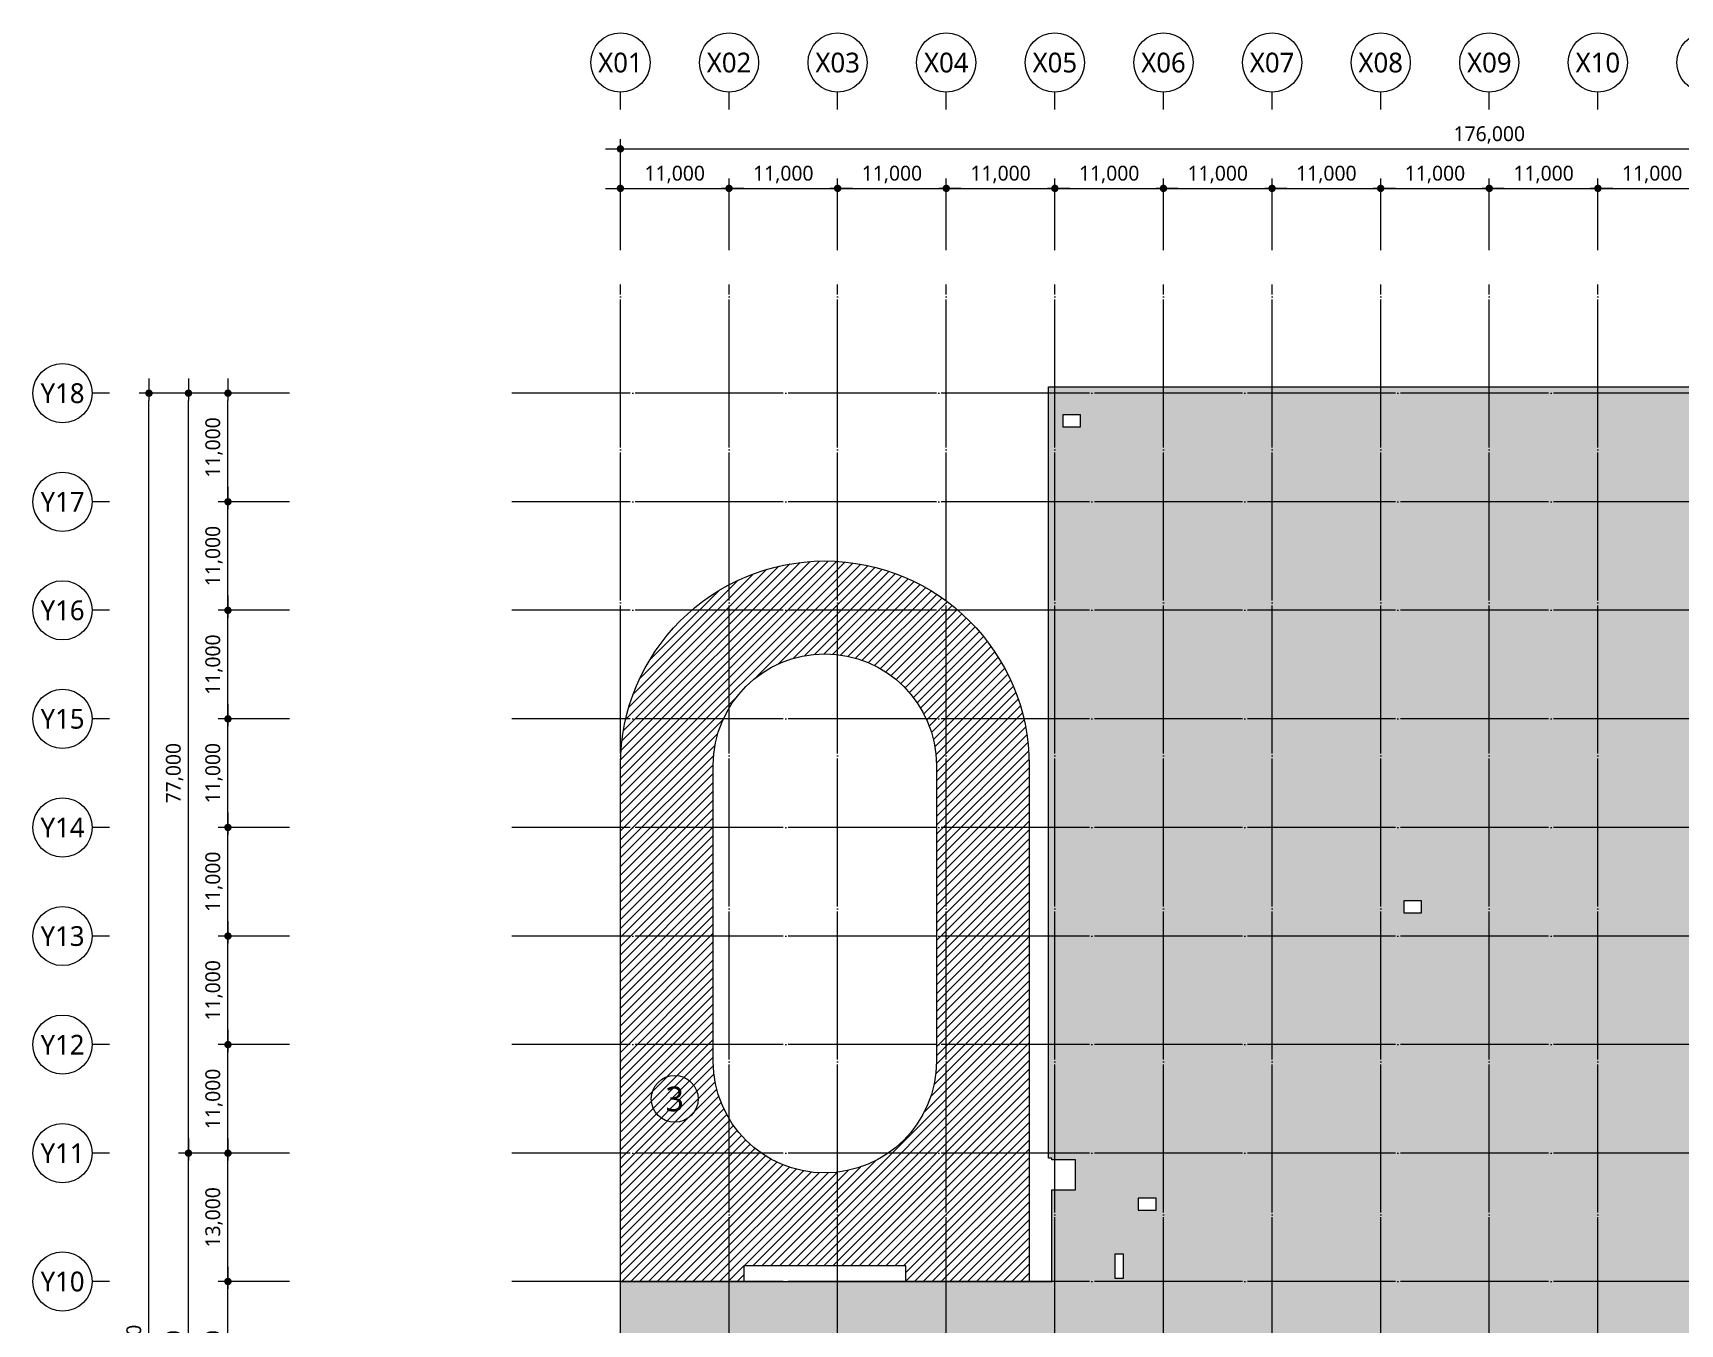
# Model space of a CAD drawing. Header units: millimetres. Extents: x 1877297 to 3504506, y 1389503 to 1925703.
# Drawn here: x 3094415 to 3261235, y 1789960 to 1920773 of the extents above; entities that cross this region are included whole.
import ezdxf
from ezdxf.enums import TextEntityAlignment as Align

# ---------------------------------------------------------------- set-up
doc = ezdxf.new("R2010")
doc.units = ezdxf.units.MM
doc.header["$LTSCALE"] = 5
doc.header["$MEASUREMENT"] = 0
doc.header["$PDSIZE"] = -10
doc.linetypes.add('CEN', pattern=[62, 60, -1, 0, -1])
doc.layers.get('0').update_dxf_attribs({"linetype": 'CONTINUOUS'})
doc.layers.get('Defpoints').update_dxf_attribs({"color": 153, "linetype": 'CONTINUOUS'})
for name, color, linetype, lineweight in [('A-AREA-LIN1', 4, 'CONTINUOUS', 25), ('A-AREA-LIN2', 6, 'CONTINUOUS', 20), ('A-AXIS-BUBL', 7, 'CONTINUOUS', 25), ('A-AXIS-LINE', 1, 'CEN', 15), ('A-DIMS', 7, 'CONTINUOUS', 25), ('A-XXXX-HATC', 8, 'CONTINUOUS', 18), ('A-XXXX-TXT2', 3, 'CONTINUOUS', 25)]:
    doc.layers.add(name, color=color, linetype=linetype, lineweight=lineweight)
doc.layers.add('AA-AREA', color=7, linetype='CONTINUOUS')
doc.styles.add('HY울릉도L', font='')
doc.styles.add('맑은고딕', font='malgun.ttf')
doc.styles.get('HY울릉도L').set_extended_font_data('HYwulM')
doc.dimstyles.new('CDIM', dxfattribs={"dimtxt": 3, "dimasz": 1.5, "dimexe": 2, "dimexo": 1, "dimgap": 1, "dimtad": 1, "dimdec": 0, "dimrnd": 0.5, "dimzin": 0, "dimdsep": 32, "dimlunit": 6, "dimtxsty": 'HY울릉도L', "dimblk1": '_CIDOT', "dimblk2": '_CIDOT', "dimsah": 1, "dimcen": 5.5, "dimclrd": 2, "dimclre": 2, "dimclrt": 7, "dimadec": 0, "dimazin": 0, "dimtfac": 1, "dimtdec": 0, "dimtix": 1, "dimtmove": 2, "dimatfit": 1, "dimldrblk": '_CIDOT', "dimfxl": 1, "dimtolj": 1, "dimtzin": 0, "dimlwd": -1, "dimarcsym": 0})

# ---------------------------------------------------------------- blocks, each defined once
blk = doc.blocks.new('면적중심선')
at = {"layer": 'A-AXIS-LINE', "ltscale": 50}
for points in [[(676821, 1781471), (676821, 1999471)], [(687821, 1781471), (687821, 1999471)], [(698821, 1781471), (698821, 1999471)], [(709821, 1781471), (709821, 1999471)], [(720821, 1781471), (720821, 1999471)], [(731821, 1781471), (731821, 1999471)], [(742821, 1781471), (742821, 1999471)], [(753821, 1781471), (753821, 1999471)], [(764821, 1781471), (764821, 1999471)], [(775821, 1781471), (775821, 1999471)], [(863821, 1988471), (665821, 1988471)], [(863821, 1977471), (665821, 1977471)], [(863821, 1966471), (665821, 1966471)], [(863821, 1955471), (665821, 1955471)], [(863821, 1944471), (665821, 1944471)], [(863821, 1933471), (665821, 1933471)], [(863821, 1922471), (665821, 1922471)], [(863821, 1911471), (665821, 1911471)], [(863821, 1898471), (665821, 1898471)]]:
    blk.add_lwpolyline(points, dxfattribs=at)
blk = doc.blocks.new('_CIDOT')
at = {"color": 0, "linetype": 'ByBlock'}
blk.add_line((2, 0), (-1, 0), dxfattribs=at)
at = {"color": 0, "linetype": 'ByBlock', "const_width": 0.5}
blk.add_lwpolyline([(-0.25, 0, 1), (0.25, 0, 1)], format="xyb", close=True, dxfattribs=at)
blk = doc.blocks.new('*D10')
at = {"layer": 'A-DIMS', "lineweight": -2, "transparency": 16777216}
for p, q in [((93193, 151121), (85943, 151121)), ((93193, 135121), (85943, 135121))]:
    blk.add_line(p, q, dxfattribs=at)
at = {"layer": 'A-DIMS', "transparency": 16777216}
blk.add_line((86943, 135871), (86943, 150371), dxfattribs=at)
at = {"layer": 'Defpoints', "color": 0, "transparency": 16777216}
for p in [(86943, 151121), (93693, 151121), (93693, 135121)]:
    blk.add_point(p, dxfattribs=at)
at = {"layer": 'A-DIMS', "transparency": 16777216, "xscale": 750, "yscale": 750, "zscale": 750}
for p, rotation in [((86943, 151121), 90), ((86943, 135121), 270)]:
    blk.add_blockref('_CIDOT', p, dxfattribs=dict(at, rotation=rotation))
at = {"layer": 'A-DIMS', "color": 3, "transparency": 16777216, "insert": (85538, 143121), "char_height": 1500, "attachment_point": 5, "rotation": 90, "style": '맑은고딕'}
blk.add_mtext('\\A1;16,000', dxfattribs=at)
blk = doc.blocks.new('*D11')
at = {"layer": 'A-DIMS', "lineweight": -2, "transparency": 16777216}
for p, q in [((93193, 164121), (85943, 164121)), ((93193, 151121), (85943, 151121))]:
    blk.add_line(p, q, dxfattribs=at)
at = {"layer": 'A-DIMS', "transparency": 16777216}
blk.add_line((86943, 151871), (86943, 163371), dxfattribs=at)
at = {"layer": 'Defpoints', "color": 0, "transparency": 16777216}
for p in [(86943, 164121), (93693, 164121), (93693, 151121)]:
    blk.add_point(p, dxfattribs=at)
at = {"layer": 'A-DIMS', "transparency": 16777216, "xscale": 750, "yscale": 750, "zscale": 750}
for p, rotation in [((86943, 164121), 90), ((86943, 151121), 270)]:
    blk.add_blockref('_CIDOT', p, dxfattribs=dict(at, rotation=rotation))
at = {"layer": 'A-DIMS', "color": 3, "transparency": 16777216, "insert": (85538, 157621), "char_height": 1500, "attachment_point": 5, "rotation": 90, "style": '맑은고딕'}
blk.add_mtext('\\A1;13,000', dxfattribs=at)
blk = doc.blocks.new('*D12')
at = {"layer": 'A-DIMS', "lineweight": -2, "transparency": 16777216}
for p, q in [((93193, 175121), (85943, 175121)), ((93193, 164121), (85943, 164121))]:
    blk.add_line(p, q, dxfattribs=at)
at = {"layer": 'A-DIMS', "transparency": 16777216}
blk.add_line((86943, 164871), (86943, 174371), dxfattribs=at)
at = {"layer": 'Defpoints', "color": 0, "transparency": 16777216}
for p in [(86943, 175121), (93693, 175121), (93693, 164121)]:
    blk.add_point(p, dxfattribs=at)
at = {"layer": 'A-DIMS', "transparency": 16777216, "xscale": 750, "yscale": 750, "zscale": 750}
for p, rotation in [((86943, 175121), 90), ((86943, 164121), 270)]:
    blk.add_blockref('_CIDOT', p, dxfattribs=dict(at, rotation=rotation))
at = {"layer": 'A-DIMS', "color": 3, "transparency": 16777216, "insert": (85538, 169621), "char_height": 1500, "attachment_point": 5, "rotation": 90, "style": '맑은고딕'}
blk.add_mtext('\\A1;11,000', dxfattribs=at)
blk = doc.blocks.new('*D13')
at = {"layer": 'A-DIMS', "lineweight": -2, "transparency": 16777216}
for p, q in [((93193, 186121), (85943, 186121)), ((93193, 175121), (85943, 175121))]:
    blk.add_line(p, q, dxfattribs=at)
at = {"layer": 'A-DIMS', "transparency": 16777216}
blk.add_line((86943, 175871), (86943, 185371), dxfattribs=at)
at = {"layer": 'Defpoints', "color": 0, "transparency": 16777216}
for p in [(86943, 186121), (93693, 186121), (93693, 175121)]:
    blk.add_point(p, dxfattribs=at)
at = {"layer": 'A-DIMS', "transparency": 16777216, "xscale": 750, "yscale": 750, "zscale": 750}
for p, rotation in [((86943, 186121), 90), ((86943, 175121), 270)]:
    blk.add_blockref('_CIDOT', p, dxfattribs=dict(at, rotation=rotation))
at = {"layer": 'A-DIMS', "color": 3, "transparency": 16777216, "insert": (85538, 180621), "char_height": 1500, "attachment_point": 5, "rotation": 90, "style": '맑은고딕'}
blk.add_mtext('\\A1;11,000', dxfattribs=at)
blk = doc.blocks.new('*D14')
at = {"layer": 'A-DIMS', "lineweight": -2, "transparency": 16777216}
for p, q in [((93193, 197121), (85943, 197121)), ((93193, 186121), (85943, 186121))]:
    blk.add_line(p, q, dxfattribs=at)
at = {"layer": 'A-DIMS', "transparency": 16777216}
blk.add_line((86943, 186871), (86943, 196371), dxfattribs=at)
at = {"layer": 'Defpoints', "color": 0, "transparency": 16777216}
for p in [(86943, 197121), (93693, 197121), (93693, 186121)]:
    blk.add_point(p, dxfattribs=at)
at = {"layer": 'A-DIMS', "transparency": 16777216, "xscale": 750, "yscale": 750, "zscale": 750}
for p, rotation in [((86943, 197121), 90), ((86943, 186121), 270)]:
    blk.add_blockref('_CIDOT', p, dxfattribs=dict(at, rotation=rotation))
at = {"layer": 'A-DIMS', "color": 3, "transparency": 16777216, "insert": (85538, 191621), "char_height": 1500, "attachment_point": 5, "rotation": 90, "style": '맑은고딕'}
blk.add_mtext('\\A1;11,000', dxfattribs=at)
blk = doc.blocks.new('*D15')
at = {"layer": 'A-DIMS', "lineweight": -2, "transparency": 16777216}
for p, q in [((93193, 208121), (85943, 208121)), ((93193, 197121), (85943, 197121))]:
    blk.add_line(p, q, dxfattribs=at)
at = {"layer": 'A-DIMS', "transparency": 16777216}
blk.add_line((86943, 197871), (86943, 207371), dxfattribs=at)
at = {"layer": 'Defpoints', "color": 0, "transparency": 16777216}
for p in [(86943, 208121), (93693, 208121), (93693, 197121)]:
    blk.add_point(p, dxfattribs=at)
at = {"layer": 'A-DIMS', "transparency": 16777216, "xscale": 750, "yscale": 750, "zscale": 750}
for p, rotation in [((86943, 208121), 90), ((86943, 197121), 270)]:
    blk.add_blockref('_CIDOT', p, dxfattribs=dict(at, rotation=rotation))
at = {"layer": 'A-DIMS', "color": 3, "transparency": 16777216, "insert": (85538, 202621), "char_height": 1500, "attachment_point": 5, "rotation": 90, "style": '맑은고딕'}
blk.add_mtext('\\A1;11,000', dxfattribs=at)
blk = doc.blocks.new('*D16')
at = {"layer": 'A-DIMS', "lineweight": -2, "transparency": 16777216}
for p, q in [((93193, 219121), (85943, 219121)), ((93193, 208121), (85943, 208121))]:
    blk.add_line(p, q, dxfattribs=at)
at = {"layer": 'A-DIMS', "transparency": 16777216}
blk.add_line((86943, 208871), (86943, 218371), dxfattribs=at)
at = {"layer": 'Defpoints', "color": 0, "transparency": 16777216}
for p in [(86943, 219121), (93693, 219121), (93693, 208121)]:
    blk.add_point(p, dxfattribs=at)
at = {"layer": 'A-DIMS', "transparency": 16777216, "xscale": 750, "yscale": 750, "zscale": 750}
for p, rotation in [((86943, 219121), 90), ((86943, 208121), 270)]:
    blk.add_blockref('_CIDOT', p, dxfattribs=dict(at, rotation=rotation))
at = {"layer": 'A-DIMS', "color": 3, "transparency": 16777216, "insert": (85538, 213621), "char_height": 1500, "attachment_point": 5, "rotation": 90, "style": '맑은고딕'}
blk.add_mtext('\\A1;11,000', dxfattribs=at)
blk = doc.blocks.new('*D17')
at = {"layer": 'A-DIMS', "lineweight": -2, "transparency": 16777216}
for p, q in [((93193, 230121), (85943, 230121)), ((93193, 219121), (85943, 219121))]:
    blk.add_line(p, q, dxfattribs=at)
at = {"layer": 'A-DIMS', "transparency": 16777216}
blk.add_line((86943, 219871), (86943, 229371), dxfattribs=at)
at = {"layer": 'Defpoints', "color": 0, "transparency": 16777216}
for p in [(86943, 230121), (93693, 230121), (93693, 219121)]:
    blk.add_point(p, dxfattribs=at)
at = {"layer": 'A-DIMS', "transparency": 16777216, "xscale": 750, "yscale": 750, "zscale": 750}
for p, rotation in [((86943, 230121), 90), ((86943, 219121), 270)]:
    blk.add_blockref('_CIDOT', p, dxfattribs=dict(at, rotation=rotation))
at = {"layer": 'A-DIMS', "color": 3, "transparency": 16777216, "insert": (85538, 224621), "char_height": 1500, "attachment_point": 5, "rotation": 90, "style": '맑은고딕'}
blk.add_mtext('\\A1;11,000', dxfattribs=at)
blk = doc.blocks.new('*D18')
at = {"layer": 'A-DIMS', "lineweight": -2, "transparency": 16777216}
for p, q in [((93193, 241121), (85943, 241121)), ((93193, 230121), (85943, 230121))]:
    blk.add_line(p, q, dxfattribs=at)
at = {"layer": 'A-DIMS', "transparency": 16777216}
blk.add_line((86943, 230871), (86943, 240371), dxfattribs=at)
at = {"layer": 'Defpoints', "color": 0, "transparency": 16777216}
for p in [(86943, 241121), (93693, 241121), (93693, 230121)]:
    blk.add_point(p, dxfattribs=at)
at = {"layer": 'A-DIMS', "transparency": 16777216, "xscale": 750, "yscale": 750, "zscale": 750}
for p, rotation in [((86943, 241121), 90), ((86943, 230121), 270)]:
    blk.add_blockref('_CIDOT', p, dxfattribs=dict(at, rotation=rotation))
at = {"layer": 'A-DIMS', "color": 3, "transparency": 16777216, "insert": (85538, 235621), "char_height": 1500, "attachment_point": 5, "rotation": 90, "style": '맑은고딕'}
blk.add_mtext('\\A1;11,000', dxfattribs=at)
blk = doc.blocks.new('*D20')
at = {"layer": 'A-DIMS', "lineweight": -2, "transparency": 16777216}
for p, q in [((93193, 241121), (77943, 241121)), ((93193, 45121), (77943, 45121))]:
    blk.add_line(p, q, dxfattribs=at)
at = {"layer": 'A-DIMS', "transparency": 16777216}
blk.add_line((78943, 45871), (78943, 240371), dxfattribs=at)
at = {"layer": 'Defpoints', "color": 0, "transparency": 16777216}
for p in [(78943, 241121), (93693, 241121), (93693, 45121)]:
    blk.add_point(p, dxfattribs=at)
at = {"layer": 'A-DIMS', "transparency": 16777216, "xscale": 750, "yscale": 750, "zscale": 750}
for p, rotation in [((78943, 241121), 90), ((78943, 45121), 270)]:
    blk.add_blockref('_CIDOT', p, dxfattribs=dict(at, rotation=rotation))
at = {"layer": 'A-DIMS', "color": 3, "transparency": 16777216, "insert": (77538, 143121), "char_height": 1500, "attachment_point": 5, "rotation": 90, "style": '맑은고딕'}
blk.add_mtext('\\A1;196,000', dxfattribs=at)
blk = doc.blocks.new('*D22')
at = {"layer": 'A-DIMS', "lineweight": -2, "transparency": 16777216}
for p, q in [((93193, 164121), (81943, 164121)), ((93193, 122121), (81943, 122121))]:
    blk.add_line(p, q, dxfattribs=at)
at = {"layer": 'A-DIMS', "transparency": 16777216}
blk.add_line((82943, 122871), (82943, 163371), dxfattribs=at)
at = {"layer": 'Defpoints', "color": 0, "transparency": 16777216}
for p in [(82943, 164121), (93693, 164121), (93693, 122121)]:
    blk.add_point(p, dxfattribs=at)
at = {"layer": 'A-DIMS', "transparency": 16777216, "xscale": 750, "yscale": 750, "zscale": 750}
for p, rotation in [((82943, 164121), 90), ((82943, 122121), 270)]:
    blk.add_blockref('_CIDOT', p, dxfattribs=dict(at, rotation=rotation))
at = {"layer": 'A-DIMS', "color": 3, "transparency": 16777216, "insert": (81542, 143121), "char_height": 1500, "attachment_point": 5, "rotation": 90, "style": '맑은고딕'}
blk.add_mtext('\\A1;42,000', dxfattribs=at)
blk = doc.blocks.new('*D23')
at = {"layer": 'A-DIMS', "lineweight": -2, "transparency": 16777216}
for p, q in [((93193, 241121), (81943, 241121)), ((93193, 164121), (81943, 164121))]:
    blk.add_line(p, q, dxfattribs=at)
at = {"layer": 'A-DIMS', "transparency": 16777216}
blk.add_line((82943, 164871), (82943, 240371), dxfattribs=at)
at = {"layer": 'Defpoints', "color": 0, "transparency": 16777216}
for p in [(82943, 241121), (93693, 241121), (93693, 164121)]:
    blk.add_point(p, dxfattribs=at)
at = {"layer": 'A-DIMS', "transparency": 16777216, "xscale": 750, "yscale": 750, "zscale": 750}
for p, rotation in [((82943, 241121), 90), ((82943, 164121), 270)]:
    blk.add_blockref('_CIDOT', p, dxfattribs=dict(at, rotation=rotation))
at = {"layer": 'A-DIMS', "color": 3, "transparency": 16777216, "insert": (81542, 202621), "char_height": 1500, "attachment_point": 5, "rotation": 90, "style": '맑은고딕'}
blk.add_mtext('\\A1;77,000', dxfattribs=at)
blk = doc.blocks.new('*D24')
at = {"layer": 'A-DIMS', "lineweight": -2, "transparency": 16777216}
for p, q in [((148693, 255621), (148693, 262871)), ((159693, 255621), (159693, 262871))]:
    blk.add_line(p, q, dxfattribs=at)
at = {"layer": 'A-DIMS', "transparency": 16777216}
blk.add_line((149443, 261871), (158943, 261871), dxfattribs=at)
at = {"layer": 'Defpoints', "color": 0, "transparency": 16777216}
for p in [(159693, 261871), (148693, 255121), (159693, 255121)]:
    blk.add_point(p, dxfattribs=at)
at = {"layer": 'A-DIMS', "transparency": 16777216, "xscale": 750, "yscale": 750, "zscale": 750, "rotation": 180}
blk.add_blockref('_CIDOT', (148693, 261871), dxfattribs=at)
at = {"layer": 'A-DIMS', "transparency": 16777216, "xscale": 750, "yscale": 750, "zscale": 750}
blk.add_blockref('_CIDOT', (159693, 261871), dxfattribs=at)
at = {"layer": 'A-DIMS', "color": 3, "transparency": 16777216, "insert": (154193, 263275), "char_height": 1500, "attachment_point": 5, "style": '맑은고딕'}
blk.add_mtext('\\A1;11,000', dxfattribs=at)
blk = doc.blocks.new('*D25')
at = {"layer": 'A-DIMS', "lineweight": -2, "transparency": 16777216}
for p, q in [((159693, 255621), (159693, 262871)), ((170693, 255621), (170693, 262871))]:
    blk.add_line(p, q, dxfattribs=at)
at = {"layer": 'A-DIMS', "transparency": 16777216}
blk.add_line((160443, 261871), (169943, 261871), dxfattribs=at)
at = {"layer": 'Defpoints', "color": 0, "transparency": 16777216}
for p in [(170693, 261871), (159693, 255121), (170693, 255121)]:
    blk.add_point(p, dxfattribs=at)
at = {"layer": 'A-DIMS', "transparency": 16777216, "xscale": 750, "yscale": 750, "zscale": 750, "rotation": 180}
blk.add_blockref('_CIDOT', (159693, 261871), dxfattribs=at)
at = {"layer": 'A-DIMS', "transparency": 16777216, "xscale": 750, "yscale": 750, "zscale": 750}
blk.add_blockref('_CIDOT', (170693, 261871), dxfattribs=at)
at = {"layer": 'A-DIMS', "color": 3, "transparency": 16777216, "insert": (165193, 263275), "char_height": 1500, "attachment_point": 5, "style": '맑은고딕'}
blk.add_mtext('\\A1;11,000', dxfattribs=at)
blk = doc.blocks.new('*D26')
at = {"layer": 'A-DIMS', "lineweight": -2, "transparency": 16777216}
for p, q in [((170693, 255621), (170693, 262871)), ((181693, 255621), (181693, 262871))]:
    blk.add_line(p, q, dxfattribs=at)
at = {"layer": 'A-DIMS', "transparency": 16777216}
blk.add_line((171443, 261871), (180943, 261871), dxfattribs=at)
at = {"layer": 'Defpoints', "color": 0, "transparency": 16777216}
for p in [(181693, 261871), (170693, 255121), (181693, 255121)]:
    blk.add_point(p, dxfattribs=at)
at = {"layer": 'A-DIMS', "transparency": 16777216, "xscale": 750, "yscale": 750, "zscale": 750, "rotation": 180}
blk.add_blockref('_CIDOT', (170693, 261871), dxfattribs=at)
at = {"layer": 'A-DIMS', "transparency": 16777216, "xscale": 750, "yscale": 750, "zscale": 750}
blk.add_blockref('_CIDOT', (181693, 261871), dxfattribs=at)
at = {"layer": 'A-DIMS', "color": 3, "transparency": 16777216, "insert": (176193, 263275), "char_height": 1500, "attachment_point": 5, "style": '맑은고딕'}
blk.add_mtext('\\A1;11,000', dxfattribs=at)
blk = doc.blocks.new('*D27')
at = {"layer": 'A-DIMS', "lineweight": -2, "transparency": 16777216}
for p, q in [((181693, 255621), (181693, 262871)), ((192693, 255621), (192693, 262871))]:
    blk.add_line(p, q, dxfattribs=at)
at = {"layer": 'A-DIMS', "transparency": 16777216}
blk.add_line((182443, 261871), (191943, 261871), dxfattribs=at)
at = {"layer": 'Defpoints', "color": 0, "transparency": 16777216}
for p in [(192693, 261871), (181693, 255121), (192693, 255121)]:
    blk.add_point(p, dxfattribs=at)
at = {"layer": 'A-DIMS', "transparency": 16777216, "xscale": 750, "yscale": 750, "zscale": 750, "rotation": 180}
blk.add_blockref('_CIDOT', (181693, 261871), dxfattribs=at)
at = {"layer": 'A-DIMS', "transparency": 16777216, "xscale": 750, "yscale": 750, "zscale": 750}
blk.add_blockref('_CIDOT', (192693, 261871), dxfattribs=at)
at = {"layer": 'A-DIMS', "color": 3, "transparency": 16777216, "insert": (187193, 263275), "char_height": 1500, "attachment_point": 5, "style": '맑은고딕'}
blk.add_mtext('\\A1;11,000', dxfattribs=at)
blk = doc.blocks.new('*D28')
at = {"layer": 'A-DIMS', "lineweight": -2, "transparency": 16777216}
for p, q in [((192693, 255621), (192693, 262871)), ((203693, 255621), (203693, 262871))]:
    blk.add_line(p, q, dxfattribs=at)
at = {"layer": 'A-DIMS', "transparency": 16777216}
blk.add_line((193443, 261871), (202943, 261871), dxfattribs=at)
at = {"layer": 'Defpoints', "color": 0, "transparency": 16777216}
for p in [(203693, 261871), (192693, 255121), (203693, 255121)]:
    blk.add_point(p, dxfattribs=at)
at = {"layer": 'A-DIMS', "transparency": 16777216, "xscale": 750, "yscale": 750, "zscale": 750, "rotation": 180}
blk.add_blockref('_CIDOT', (192693, 261871), dxfattribs=at)
at = {"layer": 'A-DIMS', "transparency": 16777216, "xscale": 750, "yscale": 750, "zscale": 750}
blk.add_blockref('_CIDOT', (203693, 261871), dxfattribs=at)
at = {"layer": 'A-DIMS', "color": 3, "transparency": 16777216, "insert": (198193, 263275), "char_height": 1500, "attachment_point": 5, "style": '맑은고딕'}
blk.add_mtext('\\A1;11,000', dxfattribs=at)
blk = doc.blocks.new('*D29')
at = {"layer": 'A-DIMS', "lineweight": -2, "transparency": 16777216}
for p, q in [((203693, 255621), (203693, 262871)), ((214693, 255621), (214693, 262871))]:
    blk.add_line(p, q, dxfattribs=at)
at = {"layer": 'A-DIMS', "transparency": 16777216}
blk.add_line((204443, 261871), (213943, 261871), dxfattribs=at)
at = {"layer": 'Defpoints', "color": 0, "transparency": 16777216}
for p in [(214693, 261871), (203693, 255121), (214693, 255121)]:
    blk.add_point(p, dxfattribs=at)
at = {"layer": 'A-DIMS', "transparency": 16777216, "xscale": 750, "yscale": 750, "zscale": 750, "rotation": 180}
blk.add_blockref('_CIDOT', (203693, 261871), dxfattribs=at)
at = {"layer": 'A-DIMS', "transparency": 16777216, "xscale": 750, "yscale": 750, "zscale": 750}
blk.add_blockref('_CIDOT', (214693, 261871), dxfattribs=at)
at = {"layer": 'A-DIMS', "color": 3, "transparency": 16777216, "insert": (209193, 263275), "char_height": 1500, "attachment_point": 5, "style": '맑은고딕'}
blk.add_mtext('\\A1;11,000', dxfattribs=at)
blk = doc.blocks.new('*D30')
at = {"layer": 'A-DIMS', "lineweight": -2, "transparency": 16777216}
for p, q in [((214693, 255621), (214693, 262871)), ((225693, 255621), (225693, 262871))]:
    blk.add_line(p, q, dxfattribs=at)
at = {"layer": 'A-DIMS', "transparency": 16777216}
blk.add_line((215443, 261871), (224943, 261871), dxfattribs=at)
at = {"layer": 'Defpoints', "color": 0, "transparency": 16777216}
for p in [(225693, 261871), (214693, 255121), (225693, 255121)]:
    blk.add_point(p, dxfattribs=at)
at = {"layer": 'A-DIMS', "transparency": 16777216, "xscale": 750, "yscale": 750, "zscale": 750, "rotation": 180}
blk.add_blockref('_CIDOT', (214693, 261871), dxfattribs=at)
at = {"layer": 'A-DIMS', "transparency": 16777216, "xscale": 750, "yscale": 750, "zscale": 750}
blk.add_blockref('_CIDOT', (225693, 261871), dxfattribs=at)
at = {"layer": 'A-DIMS', "color": 3, "transparency": 16777216, "insert": (220193, 263275), "char_height": 1500, "attachment_point": 5, "style": '맑은고딕'}
blk.add_mtext('\\A1;11,000', dxfattribs=at)
blk = doc.blocks.new('*D31')
at = {"layer": 'A-DIMS', "lineweight": -2, "transparency": 16777216}
for p, q in [((225693, 255621), (225693, 262871)), ((236693, 255621), (236693, 262871))]:
    blk.add_line(p, q, dxfattribs=at)
at = {"layer": 'A-DIMS', "transparency": 16777216}
blk.add_line((226443, 261871), (235943, 261871), dxfattribs=at)
at = {"layer": 'Defpoints', "color": 0, "transparency": 16777216}
for p in [(236693, 261871), (225693, 255121), (236693, 255121)]:
    blk.add_point(p, dxfattribs=at)
at = {"layer": 'A-DIMS', "transparency": 16777216, "xscale": 750, "yscale": 750, "zscale": 750, "rotation": 180}
blk.add_blockref('_CIDOT', (225693, 261871), dxfattribs=at)
at = {"layer": 'A-DIMS', "transparency": 16777216, "xscale": 750, "yscale": 750, "zscale": 750}
blk.add_blockref('_CIDOT', (236693, 261871), dxfattribs=at)
at = {"layer": 'A-DIMS', "color": 3, "transparency": 16777216, "insert": (231193, 263275), "char_height": 1500, "attachment_point": 5, "style": '맑은고딕'}
blk.add_mtext('\\A1;11,000', dxfattribs=at)
blk = doc.blocks.new('*D37')
at = {"layer": 'A-DIMS', "lineweight": -2, "transparency": 16777216}
for p, q in [((126693, 255621), (126693, 266871)), ((302693, 255621), (302693, 266871))]:
    blk.add_line(p, q, dxfattribs=at)
at = {"layer": 'A-DIMS', "transparency": 16777216}
blk.add_line((127443, 265871), (301943, 265871), dxfattribs=at)
at = {"layer": 'Defpoints', "color": 0, "transparency": 16777216}
for p in [(302693, 265871), (126693, 255121), (302693, 255121)]:
    blk.add_point(p, dxfattribs=at)
at = {"layer": 'A-DIMS', "transparency": 16777216, "xscale": 750, "yscale": 750, "zscale": 750, "rotation": 180}
blk.add_blockref('_CIDOT', (126693, 265871), dxfattribs=at)
at = {"layer": 'A-DIMS', "transparency": 16777216, "xscale": 750, "yscale": 750, "zscale": 750}
blk.add_blockref('_CIDOT', (302693, 265871), dxfattribs=at)
at = {"layer": 'A-DIMS', "color": 3, "transparency": 16777216, "insert": (214693, 267275), "char_height": 1500, "attachment_point": 5, "style": '맑은고딕'}
blk.add_mtext('\\A1;176,000', dxfattribs=at)
blk = doc.blocks.new('*D39')
at = {"layer": 'A-DIMS', "lineweight": -2, "transparency": 16777216}
for p, q in [((126693, 255621), (126693, 262871)), ((137693, 255621), (137693, 262871))]:
    blk.add_line(p, q, dxfattribs=at)
at = {"layer": 'A-DIMS', "transparency": 16777216}
blk.add_line((127443, 261871), (136943, 261871), dxfattribs=at)
at = {"layer": 'Defpoints', "color": 0, "transparency": 16777216}
for p in [(137693, 261871), (126693, 255121), (137693, 255121)]:
    blk.add_point(p, dxfattribs=at)
at = {"layer": 'A-DIMS', "transparency": 16777216, "xscale": 750, "yscale": 750, "zscale": 750, "rotation": 180}
blk.add_blockref('_CIDOT', (126693, 261871), dxfattribs=at)
at = {"layer": 'A-DIMS', "transparency": 16777216, "xscale": 750, "yscale": 750, "zscale": 750}
blk.add_blockref('_CIDOT', (137693, 261871), dxfattribs=at)
at = {"layer": 'A-DIMS', "color": 3, "transparency": 16777216, "insert": (132193, 263275), "char_height": 1500, "attachment_point": 5, "style": '맑은고딕'}
blk.add_mtext('\\A1;11,000', dxfattribs=at)
blk = doc.blocks.new('*D40')
at = {"layer": 'A-DIMS', "lineweight": -2, "transparency": 16777216}
for p, q in [((137693, 255621), (137693, 262871)), ((148693, 255621), (148693, 262871))]:
    blk.add_line(p, q, dxfattribs=at)
at = {"layer": 'A-DIMS', "transparency": 16777216}
blk.add_line((138443, 261871), (147943, 261871), dxfattribs=at)
at = {"layer": 'Defpoints', "color": 0, "transparency": 16777216}
for p in [(148693, 261871), (137693, 255121), (148693, 255121)]:
    blk.add_point(p, dxfattribs=at)
at = {"layer": 'A-DIMS', "transparency": 16777216, "xscale": 750, "yscale": 750, "zscale": 750, "rotation": 180}
blk.add_blockref('_CIDOT', (137693, 261871), dxfattribs=at)
at = {"layer": 'A-DIMS', "transparency": 16777216, "xscale": 750, "yscale": 750, "zscale": 750}
blk.add_blockref('_CIDOT', (148693, 261871), dxfattribs=at)
at = {"layer": 'A-DIMS', "color": 3, "transparency": 16777216, "insert": (143193, 263275), "char_height": 1500, "attachment_point": 5, "style": '맑은고딕'}
blk.add_mtext('\\A1;11,000', dxfattribs=at)
blk = doc.blocks.new('DIM(210222)')
for p, q in [((126693, 269870.6), (126693, 271620.6)), ((137693, 269870.6), (137693, 271620.6)), ((148693, 269870.6), (148693, 271620.6)), ((159693, 269870.6), (159693, 271620.6)), ((170693, 269870.6), (170693, 271620.6)), ((181693, 269870.6), (181693, 271620.6)), ((192693, 269870.6), (192693, 271620.6)), ((203693, 269870.6), (203693, 271620.6)), ((214693, 269870.6), (214693, 271620.6)), ((225693, 269870.6), (225693, 271620.6)), ((74943, 241120.6), (73193, 241120.6)), ((74943, 230120.6), (73193, 230120.6)), ((74943, 219120.6), (73193, 219120.6)), ((74943, 208120.6), (73193, 208120.6)), ((74943, 197120.6), (73193, 197120.6)), ((74943, 186120.6), (73193, 186120.6)), ((74943, 175120.6), (73193, 175120.6)), ((74943, 164120.6), (73193, 164120.6)), ((74943, 151120.6), (73193, 151120.6))]:
    blk.add_line(p, q)
at = {"layer": 'A-AXIS-BUBL', "ltscale": 0.2}
for centre in [(126693, 274620.6), (137693, 274620.6), (148693, 274620.6), (159693, 274620.6), (170693, 274620.6), (181693, 274620.6), (192693, 274620.6), (203693, 274620.6), (214693, 274620.6), (225693, 274620.6), (236693, 274620.6), (70193, 241120.6), (70193, 230120.6), (70193, 219120.6), (70193, 208120.6), (70193, 197120.6), (70193, 186120.6), (70193, 175120.6), (70193, 164120.6), (70193, 151120.6)]:
    blk.add_circle(centre, 3000, dxfattribs=at)
at = {"layer": 'A-XXXX-TXT2', "ltscale": 0.2, "style": '맑은고딕'}
for s, p in [('X01', (126693, 274620.6)), ('X02', (137693, 274620.6)), ('X03', (148693, 274620.6)), ('X04', (159693, 274620.6)), ('X05', (170693, 274620.6)), ('X06', (181693, 274620.6)), ('X07', (192693, 274620.6)), ('X08', (203693, 274620.6)), ('X09', (214693, 274620.6)), ('X10', (225693, 274620.6)), ('Y18', (70193, 241120.6)), ('Y17', (70193, 230120.6)), ('Y16', (70193, 219120.6)), ('Y15', (70193, 208120.6)), ('Y14', (70193, 197120.6)), ('Y13', (70193, 186120.6)), ('Y12', (70193, 175120.6)), ('Y11', (70193, 164120.6)), ('Y10', (70193, 151120.6))]:
    blk.add_text(s, height=2000, dxfattribs=at).set_placement(p, align=Align.MIDDLE)
at = {"layer": 'A-DIMS'}
for p1, p2, distance, picture, middle in [((126693, 255120.6), (302693, 255120.6), 10750, '*D37', (214693, 267275.5)), ((126693, 255120.6), (137693, 255120.6), 6750, '*D39', (132193, 263275.5)), ((137693, 255120.6), (148693, 255120.6), 6750, '*D40', (143193, 263275.5)), ((148693, 255120.6), (159693, 255120.6), 6750, '*D24', (154193, 263275.5)), ((159693, 255120.6), (170693, 255120.6), 6750, '*D25', (165193, 263275.5)), ((170693, 255120.6), (181693, 255120.6), 6750, '*D26', (176193, 263275.5)), ((181693, 255120.6), (192693, 255120.6), 6750, '*D27', (187193, 263275.5)), ((192693, 255120.6), (203693, 255120.6), 6750, '*D28', (198193, 263275.5)), ((203693, 255120.6), (214693, 255120.6), 6750, '*D29', (209193, 263275.5)), ((214693, 255120.6), (225693, 255120.6), 6750, '*D30', (220193, 263275.5)), ((225693, 255120.6), (236693, 255120.6), 6750, '*D31', (231193, 263275.5)), ((93693, 45120.6), (93693, 241120.6), 14750, '*D20', (77538.1, 143120.6)), ((93693, 164120.6), (93693, 241120.6), 10750, '*D23', (81542.2, 202620.6)), ((93693, 230120.6), (93693, 241120.6), 6750, '*D18', (85538.1, 235620.6)), ((93693, 219120.6), (93693, 230120.6), 6750, '*D17', (85538.1, 224620.6)), ((93693, 208120.6), (93693, 219120.6), 6750, '*D16', (85538.1, 213620.6)), ((93693, 197120.6), (93693, 208120.6), 6750, '*D15', (85538.1, 202620.6)), ((93693, 186120.6), (93693, 197120.6), 6750, '*D14', (85538.1, 191620.6)), ((93693, 175120.6), (93693, 186120.6), 6750, '*D13', (85538.1, 180620.6)), ((93693, 164120.6), (93693, 175120.6), 6750, '*D12', (85538.1, 169620.6)), ((93693, 122120.6), (93693, 164120.6), 10750, '*D22', (81542.2, 143120.6)), ((93693, 151120.6), (93693, 164120.6), 6750, '*D11', (85538.1, 157620.6)), ((93693, 135120.6), (93693, 151120.6), 6750, '*D10', (85538.1, 143120.6))]:
    dim = blk.add_aligned_dim(p1=p1, p2=p2, distance=distance, dimstyle='CDIM', override={"dimscale": 500, "dimtxsty": '맑은고딕', "dimclrd": 256, "dimclre": 256, "dimclrt": 3}, dxfattribs=at)
    dim.commit()
    dim.dimension.update_dxf_attribs({"geometry": picture, "text_midpoint": middle})

msp = doc.modelspace()

# ---------------------------------------------------------------- hatches: boundary and pattern name
at = {"layer": 'A-XXXX-HATC'}
h = msp.add_hatch(color=256, dxfattribs=at)
h.dxf.hatch_style = 1
h.paths.add_polyline_path([(3329915.1, 1794573.4), (3329115.1, 1794573.4), (3329115.1, 1806553.4), (3327565.1, 1806553.4), (3327565.1, 1809823.4), (3329415.1, 1809823.4), (3329415.1, 1812373.4), (3330565.1, 1812373.4), (3330565.1, 1884923.4), (3197265.1, 1884923.4), (3197265.1, 1806773.4), (3197615.1, 1806773.4), (3197615.1, 1806583.4), (3199990.1, 1806583.4), (3199990.1, 1803548.4), (3197615.1, 1803548.4), (3197615.1, 1794273.4), (3153915.1, 1794273.4), (3153915.1, 1777973.4), (3154715.1, 1777973.4), (3154715.1, 1765993.4), (3156265.1, 1765993.4), (3156265.1, 1762723.4), (3154415.1, 1762723.4), (3154415.1, 1760173.4), (3153265.1, 1760173.4), (3153265.1, 1687623.4), (3286565.1, 1687623.4), (3286565.1, 1765773.4), (3286215.1, 1765773.4), (3286215.1, 1765963.4), (3283840.1, 1765963.4), (3283840.1, 1768998.4), (3286215.1, 1768998.4), (3286215.1, 1778273.4), (3329915.1, 1778273.4)])
h.paths.add_polyline_path([(3264665.1, 1797698.4), (3264665.1, 1799448.4), (3268590.1, 1799448.4), (3268590.1, 1797698.4)], flags=16)
h.paths.add_polyline_path([(3267840.1, 1794573.4), (3267840.1, 1795473.4), (3270840.1, 1795473.4), (3270840.1, 1794573.4)], flags=16)
h.paths.add_polyline_path([(3264665.1, 1802748.4), (3264665.1, 1806573.4), (3266490.1, 1806573.4), (3266490.1, 1802748.4)], flags=16)
h.paths.add_polyline_path([(3272365.1, 1801498.4), (3272365.1, 1802723.4), (3274165.1, 1802723.4), (3274165.1, 1801498.4)], flags=16)
h.paths.add_polyline_path([(3275665.1, 1771048.4), (3277465.1, 1771048.4), (3277465.1, 1769823.4), (3275665.1, 1769823.4)], flags=16)
h.paths.add_polyline_path([(3278990.1, 1777973.4), (3279815.1, 1777973.4), (3279815.1, 1775473.4), (3278990.1, 1775473.4)], flags=16)
h.paths.add_polyline_path([(3219165.1, 1774848.4), (3219165.1, 1773098.4), (3215240.1, 1773098.4), (3215240.1, 1774848.4)], flags=16)
h.paths.add_polyline_path([(3216290.1, 1777973.4), (3216290.1, 1777073.4), (3212990.1, 1777073.4), (3212990.1, 1777973.4)], flags=16)
h.paths.add_polyline_path([(3219165.1, 1769798.4), (3219165.1, 1765973.4), (3217340.1, 1765973.4), (3217340.1, 1769798.4)], flags=16)
h.paths.add_polyline_path([(3211465.1, 1771048.4), (3211465.1, 1769823.4), (3209665.1, 1769823.4), (3209665.1, 1771048.4)], flags=16)
h.paths.add_polyline_path([(3208165.1, 1801498.4), (3206365.1, 1801498.4), (3206365.1, 1802723.4), (3208165.1, 1802723.4)], flags=16)
h.paths.add_polyline_path([(3204840.1, 1794573.4), (3204015.1, 1794573.4), (3204015.1, 1797073.4), (3204840.1, 1797073.4)], flags=16)
h.paths.add_polyline_path([(3248765.1, 1740923.4), (3250565.1, 1740923.4), (3250565.1, 1739698.4), (3248765.1, 1739698.4)], flags=16)
h.paths.add_polyline_path([(3235065.1, 1831623.4), (3233265.1, 1831623.4), (3233265.1, 1832848.4), (3235065.1, 1832848.4)], flags=16)
h.paths.add_polyline_path([(3292765.1, 1831623.4), (3292765.1, 1832848.4), (3294565.1, 1832848.4), (3294565.1, 1831623.4)], flags=16)
h.paths.add_polyline_path([(3191065.1, 1740923.4), (3191065.1, 1739698.4), (3189265.1, 1739698.4), (3189265.1, 1740923.4)], flags=16)
h.paths.add_polyline_path([(3321990.1, 1796423.4), (3321990.1, 1797473.4), (3323840.1, 1797473.4), (3323840.1, 1796423.4)], flags=16)
h.paths.add_polyline_path([(3323915.1, 1800098.4), (3323915.1, 1803248.4), (3326490.1, 1803248.4), (3326490.1, 1800098.4)], flags=16)
h.paths.add_polyline_path([(3161840.1, 1776123.4), (3161840.1, 1775073.4), (3159990.1, 1775073.4), (3159990.1, 1776123.4)], flags=16)
h.paths.add_polyline_path([(3159915.1, 1772448.4), (3159915.1, 1769298.4), (3157340.1, 1769298.4), (3157340.1, 1772448.4)], flags=16)
h.paths.add_polyline_path([(3266265.1, 1880848.4), (3266265.1, 1882073.4), (3268065.1, 1882073.4), (3268065.1, 1880848.4)], flags=16)
h.paths.add_polyline_path([(3217565.1, 1691698.4), (3217565.1, 1690473.4), (3215765.1, 1690473.4), (3215765.1, 1691698.4)], flags=16)
h.paths.add_polyline_path([(3283315.1, 1691698.4), (3285115.1, 1691698.4), (3285115.1, 1690473.4), (3283315.1, 1690473.4)], flags=16)
h.paths.add_polyline_path([(3200515.1, 1880848.4), (3198715.1, 1880848.4), (3198715.1, 1882073.4), (3200515.1, 1882073.4)], flags=16)
h.paths.add_polyline_path([(3327315.1, 1880848.4), (3327315.1, 1882073.4), (3329115.1, 1882073.4), (3329115.1, 1880848.4)], flags=16)
h.paths.add_polyline_path([(3156515.1, 1691698.4), (3156515.1, 1690473.4), (3154715.1, 1690473.4), (3154715.1, 1691698.4)], flags=16)
h = msp.add_hatch(dxfattribs=at)
h.set_pattern_fill('ANSI31', color=251, scale=200)
h.set_pattern_definition([(45, (-1857646, 658445.63), (-449.012806, 449.012806), [])])
h.paths.add_polyline_path([(3329915.1, 1778273.4), (3317415.1, 1778273.4), (3317415.1, 1776673.4), (3301015.1, 1776673.4), (3301015.1, 1778273.4), (3288515.1, 1778273.4), (3288515.1, 1725973.4, 0.41421356), (3309215.1, 1705273.4, 0.41421356), (3329915.1, 1725973.4)])
h.paths.add_polyline_path([(3297915.1, 1755973.4, -0.41421356), (3309215.1, 1767273.4, -0.41421356), (3320515.1, 1755973.4), (3320515.1, 1725973.4, -0.41421356), (3309215.1, 1714673.4, -0.41421356), (3297915.1, 1725973.4)], flags=16)
h.paths.add_polyline_path([(3195315.1, 1846573.4, 0.41421356), (3174615.1, 1867273.4, 0.41421356), (3153915.1, 1846573.4), (3153915.1, 1794273.4), (3166415.1, 1794273.4), (3166415.1, 1795873.4), (3182815.1, 1795873.4), (3182815.1, 1794273.4), (3195315.1, 1794273.4)])
h.paths.add_polyline_path([(3174615.1, 1805273.4, -0.41421356), (3163315.1, 1816573.4), (3163315.1, 1846573.4, -0.41421356), (3174615.1, 1857873.4, -0.41421356), (3185915.1, 1846573.4), (3185915.1, 1816573.4, -0.41421356)], flags=16)

# ---------------------------------------------------------------- linework, layer by layer
at = {"layer": 'A-AREA-LIN1'}
msp.add_lwpolyline([(3286565.1, 1687623.4), (3153265.1, 1687623.4), (3153265.1, 1760173.4), (3154415.1, 1760173.4), (3154415.1, 1762723.4), (3156265.1, 1762723.4), (3156265.1, 1765993.4), (3154715.1, 1765993.4), (3154715.1, 1777973.4), (3153915.1, 1777973.4), (3153915.1, 1794273.4), (3197615.1, 1794273.4), (3197615.1, 1803548.4), (3199990.1, 1803548.4), (3199990.1, 1806583.4), (3197615.1, 1806583.4), (3197615.1, 1806773.4), (3197265.1, 1806773.4), (3197265.1, 1884923.4), (3330565.1, 1884923.4)], dxfattribs=at)
for points in [[(3200515.1, 1882073.4), (3198715.1, 1882073.4), (3198715.1, 1880848.4), (3200515.1, 1880848.4)], [(3235065.1, 1832848.4), (3233265.1, 1832848.4), (3233265.1, 1831623.4), (3235065.1, 1831623.4)], [(3206365.1, 1801498.4), (3208165.1, 1801498.4), (3208165.1, 1802723.4), (3206365.1, 1802723.4)], [(3204015.1, 1797073.4), (3204840.1, 1797073.4), (3204840.1, 1794573.4), (3204015.1, 1794573.4)]]:
    msp.add_lwpolyline(points, close=True, dxfattribs=at)
at = {"layer": 'A-AREA-LIN2'}
msp.add_lwpolyline([(3166415.1, 1794273.4), (3153915.1, 1794273.4), (3153915.1, 1846573.4, -0.41421356), (3174615.1, 1867273.4, -0.41421356), (3195315.1, 1846573.4), (3195315.1, 1794273.4), (3182815.1, 1794273.4), (3182815.1, 1795873.4), (3166415.1, 1795873.4)], format="xyb", close=True, dxfattribs=at)
msp.add_lwpolyline([(3163315.1, 1816573.4), (3163315.1, 1846573.4, -0.41421356), (3174615.1, 1857873.4, -0.41421356), (3185915.1, 1846573.4), (3185915.1, 1816573.4, -0.41421356), (3174615.1, 1805273.4, -0.41421356), (3163315.1, 1816573.4, -1)], format="xyb", dxfattribs=at)
at = {"layer": 'AA-AREA', "ltscale": 0.2}
msp.add_circle((3159415.1, 1812773.4), 2373.1, dxfattribs=at)

# ---------------------------------------------------------------- block references
for name, p in [('DIM(210222)', (3027222, 1643152.8)), ('면적중심선', (2477094, -104197.1))]:
    msp.add_blockref(name, p)

# ---------------------------------------------------------------- texts
at = {"layer": 'A-XXXX-TXT2', "style": '맑은고딕'}
msp.add_text('3', height=2500, dxfattribs=at).set_placement((3159415.1, 1812773.4), align=Align.MIDDLE)

doc.saveas('drawing.dxf')
